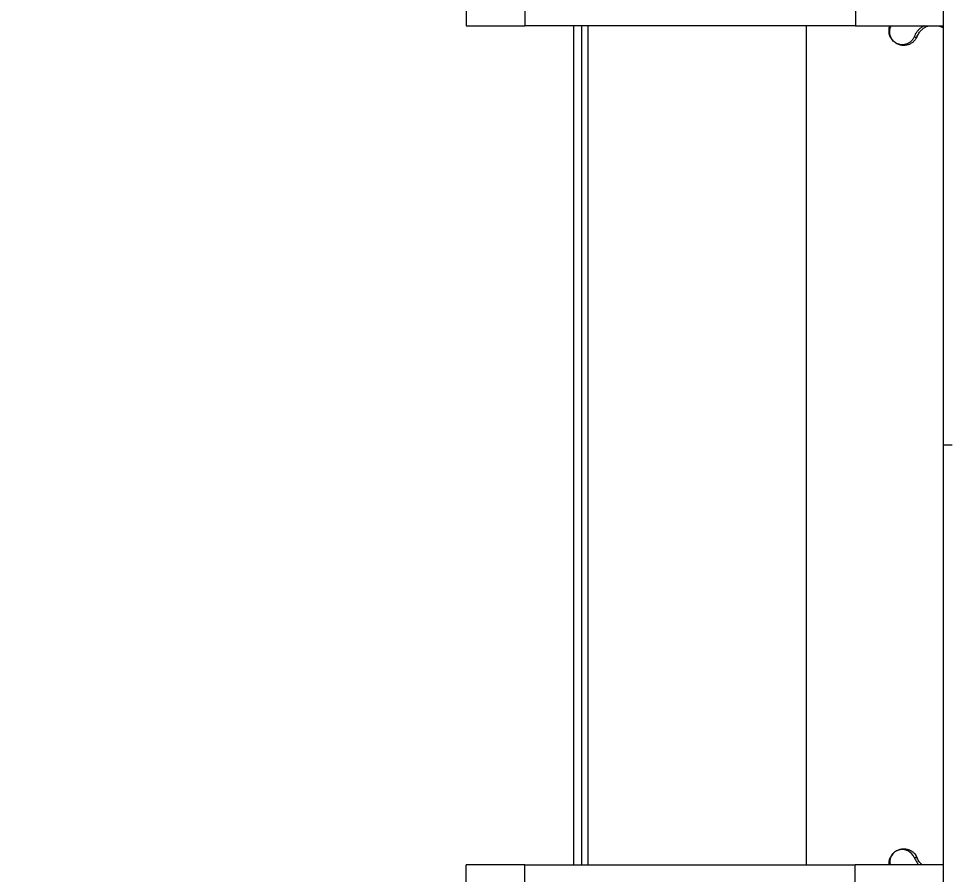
# Model space of a CAD drawing. Header units: millimetres. Extents: x -4932 to 5706, y -4240 to 3644.
# Drawn here: x -2883 to -2151, y -42 to 629 of the extents above; entities that cross this region are included whole.
import ezdxf

# ---------------------------------------------------------------- set-up
doc = ezdxf.new("R2010")
doc.units = ezdxf.units.MM
for name, color, linetype in [('DIKOM_ОБЪЕКТ', 7, 'Continuous'), ('DIKOM_РАЗМЕР_ЗОНА', 7, 'Continuous'), ('DIKOM_РАЗМЕР_ОБЪЕКТА', 7, 'Continuous')]:
    doc.layers.add(name, color=color, linetype=linetype)
doc.styles.add('style1', font='arial.ttf', dxfattribs={"width": 0.8})
doc.dimstyles.new('1-50', dxfattribs={"dimtxt": 300, "dimasz": 200, "dimexe": 100, "dimexo": 0, "dimgap": 100, "dimtad": 1, "dimtxsty": 'style1', "dimcen": 200, "dimclrd": 7, "dimclre": 7, "dimclrt": 7, "dimadec": 1, "dimazin": 2, "dimtfac": 1, "dimtmove": 0, "dimatfit": 2, "dimfxl": 0, "dimlwd": 25, "dimlwe": 18, "dimarcsym": 0})

# ---------------------------------------------------------------- blocks, each defined once
blk = doc.blocks.new('*D9')
at = {"layer": 'Defpoints', "color": 0, "transparency": 16777216}
for p in [(2719.86, 1175.05), (-3422.65, 453.77), (2719.86, -2384.52)]:
    blk.add_point(p, dxfattribs=at)
at = {"layer": 'DIKOM_РАЗМЕР_ОБЪЕКТА', "color": 7, "lineweight": 18, "transparency": 16777216}
for p, q in [((2719.86, 1175.05), (2719.86, -2484.52)), ((-3422.65, 453.77), (-3422.65, -2484.52))]:
    blk.add_line(p, q, dxfattribs=at)
at = {"layer": 'DIKOM_РАЗМЕР_ОБЪЕКТА', "color": 7, "lineweight": 25, "transparency": 16777216}
blk.add_line((-3222.65, -2384.52), (2519.86, -2384.52), dxfattribs=at)
at = {"layer": 'DIKOM_РАЗМЕР_ОБЪЕКТА', "color": 7, "transparency": 16777216}
for points in [[(-3222.65, -2351.19), (-3222.65, -2417.86), (-3422.65, -2384.52)], [(2519.86, -2351.19), (2519.86, -2417.86), (2719.86, -2384.52)]]:
    blk.add_solid(points, dxfattribs=at)
at = {"layer": 'DIKOM_РАЗМЕР_ОБЪЕКТА', "color": 7, "transparency": 16777216, "insert": (-365.43, -2131.35), "char_height": 300, "attachment_point": 5, "style": 'style1'}
blk.add_mtext('6150', dxfattribs=at)
blk = doc.blocks.new('*D10')
at = {"layer": 'Defpoints', "color": 0, "transparency": 16777216}
for p in [(-491.65, 2144.27), (4080.56, 2144.27), (-2869.99, -1402.97)]:
    blk.add_point(p, dxfattribs=at)
at = {"layer": 'DIKOM_РАЗМЕР_ОБЪЕКТА', "color": 7, "lineweight": 18, "transparency": 16777216}
for p, q in [((-491.65, 2144.27), (4180.56, 2144.27)), ((-2869.99, -1402.97), (4180.56, -1402.97))]:
    blk.add_line(p, q, dxfattribs=at)
at = {"layer": 'DIKOM_РАЗМЕР_ОБЪЕКТА', "color": 7, "lineweight": 25, "transparency": 16777216}
blk.add_line((4080.56, -1202.97), (4080.56, 1944.27), dxfattribs=at)
at = {"layer": 'DIKOM_РАЗМЕР_ОБЪЕКТА', "color": 7, "transparency": 16777216}
for points in [[(4047.23, 1944.27), (4113.9, 1944.27), (4080.56, 2144.27)], [(4047.23, -1202.97), (4113.9, -1202.97), (4080.56, -1402.97)]]:
    blk.add_solid(points, dxfattribs=at)
at = {"layer": 'DIKOM_РАЗМЕР_ОБЪЕКТА', "color": 7, "transparency": 16777216, "insert": (3827.29, 1071.33), "char_height": 300, "attachment_point": 5, "rotation": 90, "style": 'style1'}
blk.add_mtext('3500', dxfattribs=at)
blk = doc.blocks.new('*D11')
at = {"layer": 'Defpoints', "color": 0, "transparency": 16777216}
for p in [(4718.35, 600.06), (-4931.65, -2305.73), (4718.35, -4140.16)]:
    blk.add_point(p, dxfattribs=at)
at = {"layer": 'DIKOM_РАЗМЕР_ЗОНА', "color": 7, "lineweight": 18, "transparency": 16777216}
for p, q in [((4718.35, 600.06), (4718.35, -4240.16)), ((-4931.65, -2305.73), (-4931.65, -4240.16))]:
    blk.add_line(p, q, dxfattribs=at)
at = {"layer": 'DIKOM_РАЗМЕР_ЗОНА', "color": 7, "lineweight": 25, "transparency": 16777216}
blk.add_line((-4731.65, -4140.16), (4518.35, -4140.16), dxfattribs=at)
at = {"layer": 'DIKOM_РАЗМЕР_ЗОНА', "color": 7, "transparency": 16777216}
for points in [[(-4731.65, -4106.82), (-4731.65, -4173.49), (-4931.65, -4140.16)], [(4518.35, -4106.82), (4518.35, -4173.49), (4718.35, -4140.16)]]:
    blk.add_solid(points, dxfattribs=at)
at = {"layer": 'DIKOM_РАЗМЕР_ЗОНА', "color": 7, "transparency": 16777216, "insert": (-131.65, -3886.98), "char_height": 300, "attachment_point": 5, "style": 'style1'}
blk.add_mtext('9650', dxfattribs=at)
blk = doc.blocks.new('*D12')
at = {"layer": 'Defpoints', "color": 0, "transparency": 16777216}
for p in [(-491.65, 3644.27), (5605.61, 3644.27), (-3816.14, -3400.27)]:
    blk.add_point(p, dxfattribs=at)
at = {"layer": 'DIKOM_РАЗМЕР_ЗОНА', "color": 7, "lineweight": 18, "transparency": 16777216}
for p, q in [((-491.65, 3644.27), (5705.61, 3644.27)), ((-3816.14, -3400.27), (5705.61, -3400.27))]:
    blk.add_line(p, q, dxfattribs=at)
at = {"layer": 'DIKOM_РАЗМЕР_ЗОНА', "color": 7, "lineweight": 25, "transparency": 16777216}
blk.add_line((5605.61, -3200.27), (5605.61, 3444.27), dxfattribs=at)
at = {"layer": 'DIKOM_РАЗМЕР_ЗОНА', "color": 7, "transparency": 16777216}
for points in [[(5572.27, 3444.27), (5638.94, 3444.27), (5605.61, 3644.27)], [(5572.27, -3200.27), (5638.94, -3200.27), (5605.61, -3400.27)]]:
    blk.add_solid(points, dxfattribs=at)
at = {"layer": 'DIKOM_РАЗМЕР_ЗОНА', "color": 7, "transparency": 16777216, "insert": (5352.44, 785.21), "char_height": 300, "attachment_point": 5, "rotation": 90, "style": 'style1'}
blk.add_mtext('7000', dxfattribs=at)

msp = doc.modelspace()

# ---------------------------------------------------------------- linework, layer by layer
at = {"layer": 'DIKOM_ОБЪЕКТ', "color": 7, "linetype": 'Continuous', "lineweight": 15}
for p, q in [((-2157.994, 294.274), (-2157.994, 927.727)), ((-2532.141, 644.268), (-2532.141, 623.268)), ((-2486.128, 644.268), (-2486.128, 623.268)), ((-2226.985, 644.268), (-2226.985, 623.268)), ((-2532.141, 623.268), (-2486.128, 623.268)), ((-2226.985, 623.268), (-2486.128, 623.268)), ((-2447.648, -34.732), (-2447.648, 623.268)), ((-2441.648, 623.268), (-2441.648, -34.732)), ((-2436.648, -34.732), (-2436.648, 623.268)), ((-2265.648, 623.268), (-2265.648, -34.732)), ((-2226.985, 623.268), (-2157.994, 623.268)), ((-2157.994, 623.13), (-2158.307, 623.268)), ((-2157.994, 294.274), (-2157.994, 294.224)), ((-2157.994, -339.229), (-2157.994, 294.224)), ((-2532.141, -55.732), (-2532.141, -34.732)), ((-2486.128, -34.732), (-2532.141, -34.732)), ((-2486.128, -55.732), (-2486.128, -34.732)), ((-2486.128, -34.732), (-2227.053, -34.732)), ((-2227.053, -55.732), (-2227.053, -34.732)), ((-2157.994, -34.732), (-2227.053, -34.732)), ((-2200.498, -34.732), (-2200.646, -33.732))]:
    msp.add_line(p, q, dxfattribs=at)
at = {"layer": 'DIKOM_ОБЪЕКТ', "color": 7, "linetype": 'Continuous', "lineweight": 15, "flags": 128}
for points in [[(-2180.942, 614.62), (-2180.556, 614.475), (-2180.16, 614.385), (-2179.77, 614.355), (-2179.403, 614.385), (-2179.075, 614.475), (-2178.799, 614.621), (-2178.587, 614.816), (-2178.448, 615.052)], [(-2150.994, 294.262), (-2152.36, 294.262), (-2153.673, 294.263), (-2154.883, 294.264), (-2155.944, 294.266), (-2156.814, 294.267), (-2157.461, 294.27), (-2157.86, 294.272), (-2157.994, 294.274)], [(-2150.994, 294.237), (-2152.36, 294.236), (-2153.673, 294.236), (-2154.883, 294.235), (-2155.944, 294.233), (-2156.814, 294.231), (-2157.461, 294.229), (-2157.86, 294.227), (-2157.994, 294.224)], [(-2180.94, -29.085), (-2180.554, -28.94), (-2180.158, -28.85), (-2179.768, -28.82), (-2179.401, -28.85), (-2179.073, -28.94), (-2178.796, -29.086), (-2178.585, -29.281), (-2178.446, -29.517)]]:
    msp.add_lwpolyline(points, dxfattribs=at)
at = {"layer": 'DIKOM_ОБЪЕКТ', "color": 7, "linetype": 'Continuous', "lineweight": 15}
msp.add_arc((-2190.145, -32.678), 9.881, 21.322071, 191.998391, dxfattribs=at)
for points, knots in [([(-2178.448, 615.052), (-2178.634, 614.626), (-2179.018, 613.745), (-2179.759, 612.583), (-2180.625, 611.506), (-2181.558, 610.595), (-2182.614, 609.774), (-2183.731, 609.093), (-2184.947, 608.536), (-2186.221, 608.119), (-2187.501, 607.861), (-2188.855, 607.746), (-2190.182, 607.786), (-2191.622, 608.006), (-2193.032, 608.407), (-2194.498, 609.046), (-2195.93, 609.924), (-2197.314, 611.102), (-2198.291, 612.25), (-2198.937, 613.212), (-2199.473, 614.155), (-2200.01, 615.386), (-2200.392, 616.73), (-2200.592, 617.974), (-2200.662, 619.048), (-2200.634, 620.089), (-2200.508, 621.153), (-2200.288, 622.224), (-2200.039, 622.928), (-2199.919, 623.268)], [0, 0, 0, 0, 0.0388962, 0.0804569, 0.1189978, 0.1610797, 0.1976793, 0.2412879, 0.281662, 0.3217208, 0.3653788, 0.4014745, 0.4447115, 0.482224, 0.5252571, 0.5628865, 0.6033522, 0.6438624, 0.6843423, 0.7040569, 0.7248534, 0.7625534, 0.8056846, 0.8375757, 0.8691661, 0.8997023, 0.9306936, 0.9666345, 1, 1, 1, 1]), ([(-2180.942, 614.62), (-2181.299, 613.88), (-2182.015, 612.397), (-2183.603, 610.721), (-2185.428, 609.452), (-2187.464, 608.634), (-2189.664, 608.269), (-2191.655, 608.391), (-2193.319, 608.827), (-2194.422, 609.282), (-2195.298, 609.764), (-2196.179, 610.348), (-2197.235, 611.244), (-2198.299, 612.517), (-2199.08, 613.849), (-2199.604, 615.145), (-2200.027, 616.803), (-2200.152, 618.775), (-2199.752, 620.956), (-2199.242, 622.47), (-2198.742, 623.168), (-2198.671, 623.268)], [0, 0, 0, 0, 0.0758845, 0.1519327, 0.2276552, 0.30359, 0.378954, 0.455045, 0.4958005, 0.5311642, 0.5522157, 0.5717101, 0.6075717, 0.6457112, 0.6838834, 0.721967, 0.7601573, 0.8359376, 0.9119823, 0.9874415, 1, 1, 1, 1]), ([(-2173, 623.268), (-2173.122, 623.216), (-2174.054, 622.823), (-2175.539, 621.771), (-2177.39, 620.191), (-2178.882, 618.424), (-2180.098, 616.557), (-2180.657, 615.273), (-2180.942, 614.62)], [0, 0, 0, 0, 0.0293456, 0.2231733, 0.4173972, 0.6114551, 0.8025173, 1, 1, 1, 1]), ([(-2178.448, 615.052), (-2177.927, 616.154), (-2177.244, 617.595), (-2175.862, 619.252), (-2174.994, 620.131), (-2173.822, 621.122), (-2172.264, 622.123), (-2170.594, 622.926), (-2169.495, 623.183), (-2169.133, 623.268)], [0, 0, 0, 0, 0.3262915, 0.4270155, 0.5239616, 0.6173959, 0.7759068, 0.9262522, 1, 1, 1, 1]), ([(-2161.994, 623.268), (-2161.667, 623.172), (-2160.866, 622.939), (-2159.665, 622.418), (-2158.654, 621.89), (-2158.135, 621.521), (-2157.994, 621.421)], [0, 0, 0, 0, 0.2215414, 0.5435304, 0.8762893, 1, 1, 1, 1]), ([(-2200.646, -33.732), (-2200.632, -33.304), (-2200.605, -32.46), (-2200.381, -31.175), (-2200.039, -29.977), (-2199.595, -28.889), (-2198.904, -27.566), (-2197.961, -26.267), (-2196.789, -25.111), (-2195.848, -24.363), (-2194.856, -23.728), (-2193.761, -23.173), (-2192.55, -22.72), (-2191.253, -22.401), (-2190.094, -22.254), (-2189.05, -22.221), (-2188.16, -22.263), (-2187.251, -22.378), (-2186.423, -22.548), (-2185.554, -22.796), (-2184.684, -23.117), (-2183.849, -23.512), (-2182.963, -24.018), (-2182.075, -24.634), (-2181.166, -25.424), (-2180.203, -26.452), (-2179.237, -27.762), (-2178.701, -28.951), (-2178.446, -29.517)], [0, 0, 0, 0, 0.0431655, 0.0849562, 0.1254971, 0.1580522, 0.1878958, 0.2506237, 0.2817363, 0.3135623, 0.3437696, 0.3764289, 0.4168609, 0.4585596, 0.50159, 0.531081, 0.563767, 0.5928932, 0.6263764, 0.6524809, 0.6884344, 0.7245862, 0.7502775, 0.796295, 0.8378939, 0.8750774, 0.9404482, 1, 1, 1, 1]), ([(-2180.94, -29.085), (-2180.323, -30.345), (-2179.39, -32.248), (-2177.918, -34.111), (-2177.252, -34.69), (-2177.203, -34.732)], [0, 0, 0, 0, 0.6443901, 0.9738669, 1, 1, 1, 1]), ([(-2174.679, -34.732), (-2175.382, -34.084), (-2177.122, -32.478), (-2177.952, -30.623), (-2178.446, -29.517)], [0, 0, 0, 0, 0.4040281, 1, 1, 1, 1])]:
    msp.add_open_spline(points, degree=3, knots=knots, dxfattribs=at)

# ---------------------------------------------------------------- dimensions: what is measured, and where the dimension line sits
at = {"layer": 'DIKOM_РАЗМЕР_ЗОНА'}
dim = msp.add_linear_dim(base=(5605.608, 3644.268), p1=(-3816.137, -3400.272), p2=(-491.648, 3644.268), angle=90, text='7000', dimstyle='1-50', dxfattribs=at)
dim.commit()
dim.dimension.update_dxf_attribs({"geometry": '*D12', "text_midpoint": (5605.608, 785.211), "dimtype": 160})
dim = msp.add_linear_dim(base=(4718.352, -4140.156), p1=(-4931.648, -2305.732), p2=(4718.352, 600.063), dimstyle='1-50', dxfattribs=at)
dim.commit()
dim.dimension.update_dxf_attribs({"geometry": '*D11', "text_midpoint": (-131.648, -4140.156), "dimtype": 160})
at = {"layer": 'DIKOM_РАЗМЕР_ОБЪЕКТА'}
dim = msp.add_linear_dim(base=(4080.564, 2144.268), p1=(-2869.987, -1402.969), p2=(-491.648, 2144.268), angle=90, text='3500', dimstyle='1-50', dxfattribs=at)
dim.commit()
dim.dimension.update_dxf_attribs({"geometry": '*D10', "text_midpoint": (4080.564, 1071.329), "dimtype": 160})
dim = msp.add_linear_dim(base=(2719.862, -2384.525), p1=(-3422.648, 453.768), p2=(2719.862, 1175.054), text='6150', dimstyle='1-50', dxfattribs=at)
dim.commit()
dim.dimension.update_dxf_attribs({"geometry": '*D9', "text_midpoint": (-365.432, -2384.525), "dimtype": 160})

doc.saveas('drawing.dxf')
